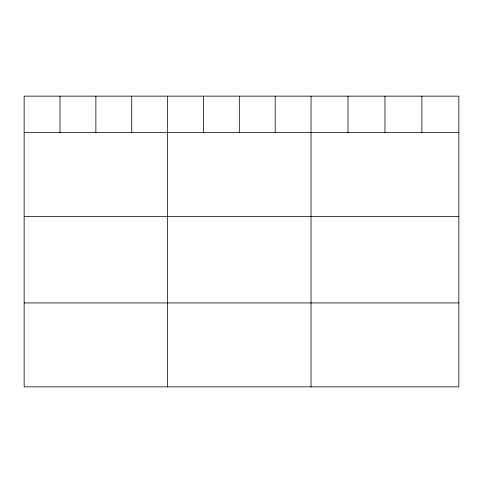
<?xml version="1.0" encoding="UTF-8"?>
<svg xmlns="http://www.w3.org/2000/svg" width="483" height="483" viewBox="0 0 483 483"><rect width="100%" height="100%" fill="white"/><g stroke="black" fill="none" stroke-linecap="round" stroke-linejoin="round"><path stroke-width="0.72" d="M458.85 132.553L458.85 386.853L24.15 386.853L24.15 96.147L458.85 96.147L458.85 132.553L24.15 132.553M24.15 216.475L458.85 216.475M24.15 302.938L458.85 302.938M421.9 96.147L421.9 132.553M384.951 96.147L384.951 132.553M348.001 96.147L348.001 132.553M311.052 96.147L311.052 386.853M275.189 96.147L275.189 132.553M239.326 96.147L239.326 132.553M203.464 96.147L203.464 132.553M167.601 96.147L167.601 386.853M131.738 96.147L131.738 132.553M95.876 96.147L95.876 132.553M60.013 96.147L60.013 132.553"/></g></svg>
